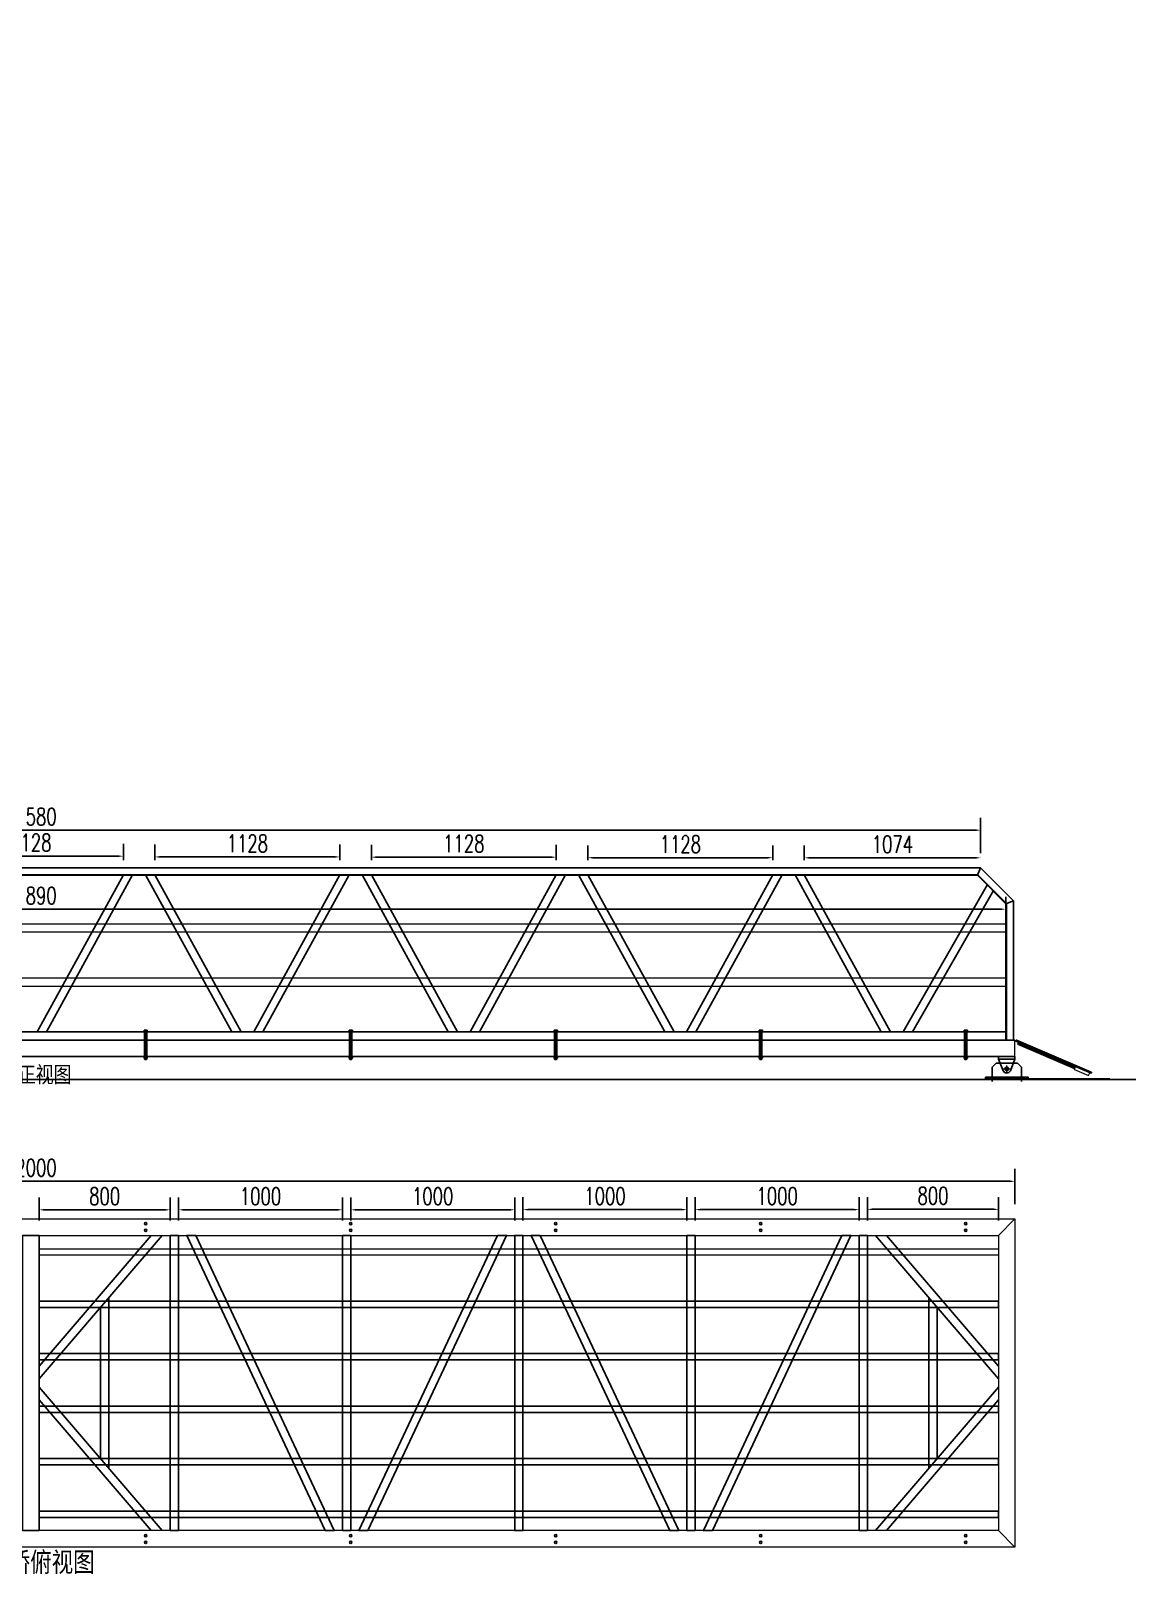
# Model space of a CAD drawing. Header units: millimetres. Extents: x -1612139 to -1300424, y 1145038 to 1536160.
# Drawn here: x -1471403 to -1464720, y 1145038 to 1154446 of the extents above; entities that cross this region are included whole.
import ezdxf

# ---------------------------------------------------------------- set-up
doc = ezdxf.new("R2010")
doc.units = ezdxf.units.MM
doc.header["$LTSCALE"] = 1000
doc.linetypes.add('CENTER2', pattern=[28.575, 19.05, -3.175, 3.175, -3.175])
doc.linetypes.add('DASHED2', pattern=[9.525, 6.35, -3.175])
doc.layers.get('0').update_dxf_attribs({"linetype": 'CONTINUOUS'})
doc.layers.get('DEFPOINTS').update_dxf_attribs({"linetype": 'CONTINUOUS'})
doc.layers.add('0 [HR] Dim', color=6, linetype='CONTINUOUS', lineweight=13)
doc.layers.add('W-_BOLLARD系船栓', color=4, linetype='CONTINUOUS')
doc.layers.add('W-STEEL_FRAME钢架', color=3, linetype='CONTINUOUS')
doc.styles.add('-宋体', font='', dxfattribs={"width": 0.8})
doc.styles.add('STANDARD_T3', font='simplex.shx', dxfattribs={"width": 0.7, "bigfont": 'gbcbig.shx'})
doc.styles.get('-宋体').set_extended_font_data('SimSun')
doc.dimstyles.new('W&&30', dxfattribs={"dimtxt": 105, "dimasz": 30, "dimexe": 75, "dimexo": 90, "dimgap": 30, "dimtad": 1, "dimdec": 0, "dimzin": 0, "dimdsep": 46, "dimtxsty": 'STANDARD_T3', "dimcen": 0.09, "dimclrd": 1, "dimclre": 1, "dimclrt": 7, "dimazin": 2, "dimtfac": 1, "dimtdec": 0, "dimtix": 1, "dimtmove": 2, "dimatfit": 3, "dimfxl": 100, "dimtolj": 1, "dimtzin": 0, "dimarcsym": 0})

# ---------------------------------------------------------------- blocks, each defined once
blk = doc.blocks.new('滚轮支架 -left')
for p, q in [((-50, 10), (-22.4, 81)), ((50, 10), (22.4, 81))]:
    blk.add_line(p, q)
at = {"color": 3, "linetype": 'CENTER2'}
for p, q in [((-15, 70), (15, 70)), ((0, 85), (0, 55))]:
    blk.add_line(p, q, dxfattribs=at)
blk.add_lwpolyline([(-50, 10), (50, 10), (50, -5), (-50, -5)], close=True)
blk.add_circle((0, 70), 11)
blk.add_arc((0, 70), 25, 26.19556, 153.80444)
blk = doc.blocks.new('Hole -side1')
at = {"color": 3, "linetype": 'CENTER2'}
blk.add_line((-12.9, 0), (26.4, 0), dxfattribs=at)
at = {"linetype": 'DASHED2'}
blk.add_lwpolyline([(0, -11), (10, -11), (10, 11), (0, 11)], close=True, dxfattribs=at)
blk = doc.blocks.new('*D139')
at = {"layer": 'DEFPOINTS', "color": 0, "transparency": 16777216}
for p in [(-1477403.2, 1147433.2), (-1477403.2, 1147203.2), (-1465403.2, 1147203.2)]:
    blk.add_point(p, dxfattribs=at)
at = {"layer": 'W-STEEL_FRAME钢架', "color": 1, "lineweight": -2, "transparency": 16777216}
for p, q in [((-1477403.2, 1147293.2), (-1477403.2, 1147508.2)), ((-1465403.2, 1147293.2), (-1465403.2, 1147508.2)), ((-1465433.2, 1147433.2), (-1477373.2, 1147433.2))]:
    blk.add_line(p, q, dxfattribs=at)
at = {"layer": 'W-STEEL_FRAME钢架', "color": 1, "transparency": 16777216}
for points in [[(-1477373.2, 1147438.2), (-1477373.2, 1147428.2), (-1477403.2, 1147433.2)], [(-1465433.2, 1147438.2), (-1465433.2, 1147428.2), (-1465403.2, 1147433.2)]]:
    blk.add_solid(points, dxfattribs=at)
at = {"layer": 'W-STEEL_FRAME钢架', "color": 7, "transparency": 16777216, "insert": (-1471403.2, 1147515.7), "char_height": 105, "attachment_point": 5, "style": 'STANDARD_T3'}
blk.add_mtext('\\A1;12000', dxfattribs=at)
blk = doc.blocks.new('*D144')
at = {"layer": 'DEFPOINTS', "color": 0, "transparency": 16777216}
for p in [(-1470839.4, 1149415.1), (-1471967, 1149301.3), (-1470839.4, 1149301.3)]:
    blk.add_point(p, dxfattribs=at)
at = {"layer": 'W-STEEL_FRAME钢架', "color": 1, "lineweight": -2, "transparency": 16777216}
for p, q in [((-1471967, 1149391.3), (-1471967, 1149490.1)), ((-1470839.4, 1149391.3), (-1470839.4, 1149490.1)), ((-1471937, 1149415.1), (-1470869.4, 1149415.1))]:
    blk.add_line(p, q, dxfattribs=at)
at = {"layer": 'W-STEEL_FRAME钢架', "color": 1, "transparency": 16777216}
for points in [[(-1471937, 1149420.1), (-1471937, 1149410.1), (-1471967, 1149415.1)], [(-1470869.4, 1149420.1), (-1470869.4, 1149410.1), (-1470839.4, 1149415.1)]]:
    blk.add_solid(points, dxfattribs=at)
at = {"layer": 'W-STEEL_FRAME钢架', "color": 7, "transparency": 16777216, "insert": (-1471403.2, 1149497.6), "char_height": 105, "attachment_point": 5, "style": 'STANDARD_T3'}
blk.add_mtext('\\A1;1128', dxfattribs=at)
blk = doc.blocks.new('*D145')
at = {"layer": 'DEFPOINTS', "color": 0, "transparency": 16777216}
for p in [(-1469519.5, 1149410.3), (-1470647.2, 1149301.3), (-1469519.5, 1149301.3)]:
    blk.add_point(p, dxfattribs=at)
at = {"layer": 'W-STEEL_FRAME钢架', "color": 1, "lineweight": -2, "transparency": 16777216}
for p, q in [((-1470647.2, 1149391.3), (-1470647.2, 1149485.3)), ((-1469519.5, 1149391.3), (-1469519.5, 1149485.3)), ((-1470617.2, 1149410.3), (-1469549.5, 1149410.3))]:
    blk.add_line(p, q, dxfattribs=at)
at = {"layer": 'W-STEEL_FRAME钢架', "color": 1, "transparency": 16777216}
for points in [[(-1470617.2, 1149415.3), (-1470617.2, 1149405.3), (-1470647.2, 1149410.3)], [(-1469549.5, 1149415.3), (-1469549.5, 1149405.3), (-1469519.5, 1149410.3)]]:
    blk.add_solid(points, dxfattribs=at)
at = {"layer": 'W-STEEL_FRAME钢架', "color": 7, "transparency": 16777216, "insert": (-1470083.3, 1149492.8), "char_height": 105, "attachment_point": 5, "style": 'STANDARD_T3'}
blk.add_mtext('\\A1;1128', dxfattribs=at)
blk = doc.blocks.new('*D146')
at = {"layer": 'DEFPOINTS', "color": 0, "transparency": 16777216}
for p in [(-1468199.6, 1149408.9), (-1469327.3, 1149301.3), (-1468199.6, 1149301.3)]:
    blk.add_point(p, dxfattribs=at)
at = {"layer": 'W-STEEL_FRAME钢架', "color": 1, "lineweight": -2, "transparency": 16777216}
for p, q in [((-1469327.3, 1149391.3), (-1469327.3, 1149483.9)), ((-1468199.6, 1149391.3), (-1468199.6, 1149483.9)), ((-1469297.3, 1149408.9), (-1468229.6, 1149408.9))]:
    blk.add_line(p, q, dxfattribs=at)
at = {"layer": 'W-STEEL_FRAME钢架', "color": 1, "transparency": 16777216}
for points in [[(-1469297.3, 1149413.9), (-1469297.3, 1149403.9), (-1469327.3, 1149408.9)], [(-1468229.6, 1149413.9), (-1468229.6, 1149403.9), (-1468199.6, 1149408.9)]]:
    blk.add_solid(points, dxfattribs=at)
at = {"layer": 'W-STEEL_FRAME钢架', "color": 7, "transparency": 16777216, "insert": (-1468763.5, 1149491.4), "char_height": 105, "attachment_point": 5, "style": 'STANDARD_T3'}
blk.add_mtext('\\A1;1128', dxfattribs=at)
blk = doc.blocks.new('*D147')
at = {"layer": 'DEFPOINTS', "color": 0, "transparency": 16777216}
for p in [(-1466879.8, 1149405.5), (-1468007.5, 1149301.3), (-1466879.8, 1149301.3)]:
    blk.add_point(p, dxfattribs=at)
at = {"layer": 'W-STEEL_FRAME钢架', "color": 1, "lineweight": -2, "transparency": 16777216}
for p, q in [((-1468007.5, 1149391.3), (-1468007.5, 1149480.5)), ((-1466879.8, 1149391.3), (-1466879.8, 1149480.5)), ((-1467977.5, 1149405.5), (-1466909.8, 1149405.5))]:
    blk.add_line(p, q, dxfattribs=at)
at = {"layer": 'W-STEEL_FRAME钢架', "color": 1, "transparency": 16777216}
for points in [[(-1467977.5, 1149410.5), (-1467977.5, 1149400.5), (-1468007.5, 1149405.5)], [(-1466909.8, 1149410.5), (-1466909.8, 1149400.5), (-1466879.8, 1149405.5)]]:
    blk.add_solid(points, dxfattribs=at)
at = {"layer": 'W-STEEL_FRAME钢架', "color": 7, "transparency": 16777216, "insert": (-1467443.6, 1149488), "char_height": 105, "attachment_point": 5, "style": 'STANDARD_T3'}
blk.add_mtext('\\A1;1128', dxfattribs=at)
blk = doc.blocks.new('*D148')
at = {"layer": 'DEFPOINTS', "color": 0, "transparency": 16777216}
for p in [(-1465613.2, 1149404.8), (-1466687.6, 1149301.3), (-1465613.2, 1149343.3)]:
    blk.add_point(p, dxfattribs=at)
at = {"layer": 'W-STEEL_FRAME钢架', "color": 1, "lineweight": -2, "transparency": 16777216}
for p, q in [((-1466687.6, 1149391.3), (-1466687.6, 1149479.8)), ((-1465613.2, 1149433.3), (-1465613.2, 1149479.8)), ((-1466657.6, 1149404.8), (-1465643.2, 1149404.8))]:
    blk.add_line(p, q, dxfattribs=at)
at = {"layer": 'W-STEEL_FRAME钢架', "color": 1, "transparency": 16777216}
for points in [[(-1466657.6, 1149409.8), (-1466657.6, 1149399.8), (-1466687.6, 1149404.8)], [(-1465643.2, 1149409.8), (-1465643.2, 1149399.8), (-1465613.2, 1149404.8)]]:
    blk.add_solid(points, dxfattribs=at)
at = {"layer": 'W-STEEL_FRAME钢架', "color": 7, "transparency": 16777216, "insert": (-1466150.4, 1149487.3), "char_height": 105, "attachment_point": 5, "style": 'STANDARD_T3'}
blk.add_mtext('\\A1;1074', dxfattribs=at)
blk = doc.blocks.new('*D149')
at = {"layer": 'DEFPOINTS', "color": 0, "transparency": 16777216}
for p in [(-1477193.2, 1149573.4), (-1477193.2, 1149343.3), (-1465613.2, 1149343.3)]:
    blk.add_point(p, dxfattribs=at)
at = {"layer": 'W-STEEL_FRAME钢架', "color": 1, "lineweight": -2, "transparency": 16777216}
for p, q in [((-1477193.2, 1149433.3), (-1477193.2, 1149648.4)), ((-1465613.2, 1149433.3), (-1465613.2, 1149648.4)), ((-1465643.2, 1149573.4), (-1477163.2, 1149573.4))]:
    blk.add_line(p, q, dxfattribs=at)
at = {"layer": 'W-STEEL_FRAME钢架', "color": 1, "transparency": 16777216}
for points in [[(-1477163.2, 1149578.4), (-1477163.2, 1149568.4), (-1477193.2, 1149573.4)], [(-1465643.2, 1149578.4), (-1465643.2, 1149568.4), (-1465613.2, 1149573.4)]]:
    blk.add_solid(points, dxfattribs=at)
at = {"layer": 'W-STEEL_FRAME钢架', "color": 7, "transparency": 16777216, "insert": (-1471403.2, 1149655.9), "char_height": 105, "attachment_point": 5, "style": 'STANDARD_T3'}
blk.add_mtext('\\A1;11580', dxfattribs=at)
blk = doc.blocks.new('*D159')
at = {"layer": 'DEFPOINTS', "color": 0, "transparency": 16777216}
for p in [(-1470553.2, 1147259.2), (-1471353.2, 1147103.2), (-1470553.2, 1147103.2)]:
    blk.add_point(p, dxfattribs=at)
at = {"layer": 'W-STEEL_FRAME钢架', "color": 1, "lineweight": -2, "transparency": 16777216}
for p, q in [((-1471353.2, 1147193.2), (-1471353.2, 1147334.2)), ((-1470553.2, 1147193.2), (-1470553.2, 1147334.2)), ((-1471323.2, 1147259.2), (-1470583.2, 1147259.2))]:
    blk.add_line(p, q, dxfattribs=at)
at = {"layer": 'W-STEEL_FRAME钢架', "color": 1, "transparency": 16777216}
for points in [[(-1471323.2, 1147264.2), (-1471323.2, 1147254.2), (-1471353.2, 1147259.2)], [(-1470583.2, 1147264.2), (-1470583.2, 1147254.2), (-1470553.2, 1147259.2)]]:
    blk.add_solid(points, dxfattribs=at)
at = {"layer": 'W-STEEL_FRAME钢架', "color": 7, "transparency": 16777216, "insert": (-1470953.2, 1147341.7), "char_height": 105, "attachment_point": 5, "style": 'STANDARD_T3'}
blk.add_mtext('\\A1;800', dxfattribs=at)
blk = doc.blocks.new('*D160')
at = {"layer": 'DEFPOINTS', "color": 0, "transparency": 16777216}
for p in [(-1469503.2, 1147259.2), (-1470503.2, 1147103.2), (-1469503.2, 1147103.2)]:
    blk.add_point(p, dxfattribs=at)
at = {"layer": 'W-STEEL_FRAME钢架', "color": 1, "lineweight": -2, "transparency": 16777216}
for p, q in [((-1470503.2, 1147193.2), (-1470503.2, 1147334.2)), ((-1469503.2, 1147193.2), (-1469503.2, 1147334.2)), ((-1470473.2, 1147259.2), (-1469533.2, 1147259.2))]:
    blk.add_line(p, q, dxfattribs=at)
at = {"layer": 'W-STEEL_FRAME钢架', "color": 1, "transparency": 16777216}
for points in [[(-1470473.2, 1147264.2), (-1470473.2, 1147254.2), (-1470503.2, 1147259.2)], [(-1469533.2, 1147264.2), (-1469533.2, 1147254.2), (-1469503.2, 1147259.2)]]:
    blk.add_solid(points, dxfattribs=at)
at = {"layer": 'W-STEEL_FRAME钢架', "color": 7, "transparency": 16777216, "insert": (-1470003.2, 1147341.7), "char_height": 105, "attachment_point": 5, "style": 'STANDARD_T3'}
blk.add_mtext('\\A1;1000', dxfattribs=at)
blk = doc.blocks.new('*D161')
at = {"layer": 'DEFPOINTS', "color": 0, "transparency": 16777216}
for p in [(-1468453.2, 1147259.2), (-1469453.2, 1147103.2), (-1468453.2, 1147103.2)]:
    blk.add_point(p, dxfattribs=at)
at = {"layer": 'W-STEEL_FRAME钢架', "color": 1, "lineweight": -2, "transparency": 16777216}
for p, q in [((-1469453.2, 1147193.2), (-1469453.2, 1147334.2)), ((-1468453.2, 1147193.2), (-1468453.2, 1147334.2)), ((-1469423.2, 1147259.2), (-1468483.2, 1147259.2))]:
    blk.add_line(p, q, dxfattribs=at)
at = {"layer": 'W-STEEL_FRAME钢架', "color": 1, "transparency": 16777216}
for points in [[(-1469423.2, 1147264.2), (-1469423.2, 1147254.2), (-1469453.2, 1147259.2)], [(-1468483.2, 1147264.2), (-1468483.2, 1147254.2), (-1468453.2, 1147259.2)]]:
    blk.add_solid(points, dxfattribs=at)
at = {"layer": 'W-STEEL_FRAME钢架', "color": 7, "transparency": 16777216, "insert": (-1468953.2, 1147341.7), "char_height": 105, "attachment_point": 5, "style": 'STANDARD_T3'}
blk.add_mtext('\\A1;1000', dxfattribs=at)
blk = doc.blocks.new('*D162')
at = {"layer": 'DEFPOINTS', "color": 0, "transparency": 16777216}
for p in [(-1467403.2, 1147260.4), (-1468403.2, 1147103.2), (-1467403.2, 1147103.2)]:
    blk.add_point(p, dxfattribs=at)
at = {"layer": 'W-STEEL_FRAME钢架', "color": 1, "lineweight": -2, "transparency": 16777216}
for p, q in [((-1468403.2, 1147193.2), (-1468403.2, 1147335.4)), ((-1467403.2, 1147193.2), (-1467403.2, 1147335.4)), ((-1468373.2, 1147260.4), (-1467433.2, 1147260.4))]:
    blk.add_line(p, q, dxfattribs=at)
at = {"layer": 'W-STEEL_FRAME钢架', "color": 1, "transparency": 16777216}
for points in [[(-1468373.2, 1147265.4), (-1468373.2, 1147255.4), (-1468403.2, 1147260.4)], [(-1467433.2, 1147265.4), (-1467433.2, 1147255.4), (-1467403.2, 1147260.4)]]:
    blk.add_solid(points, dxfattribs=at)
at = {"layer": 'W-STEEL_FRAME钢架', "color": 7, "transparency": 16777216, "insert": (-1467903.2, 1147342.9), "char_height": 105, "attachment_point": 5, "style": 'STANDARD_T3'}
blk.add_mtext('\\A1;1000', dxfattribs=at)
blk = doc.blocks.new('*D163')
at = {"layer": 'DEFPOINTS', "color": 0, "transparency": 16777216}
for p in [(-1466353.2, 1147260.3), (-1467353.2, 1147103.2), (-1466353.2, 1147103.2)]:
    blk.add_point(p, dxfattribs=at)
at = {"layer": 'W-STEEL_FRAME钢架', "color": 1, "lineweight": -2, "transparency": 16777216}
for p, q in [((-1467353.2, 1147193.2), (-1467353.2, 1147335.3)), ((-1466353.2, 1147193.2), (-1466353.2, 1147335.3)), ((-1467323.2, 1147260.3), (-1466383.2, 1147260.3))]:
    blk.add_line(p, q, dxfattribs=at)
at = {"layer": 'W-STEEL_FRAME钢架', "color": 1, "transparency": 16777216}
for points in [[(-1467323.2, 1147265.3), (-1467323.2, 1147255.3), (-1467353.2, 1147260.3)], [(-1466383.2, 1147265.3), (-1466383.2, 1147255.3), (-1466353.2, 1147260.3)]]:
    blk.add_solid(points, dxfattribs=at)
at = {"layer": 'W-STEEL_FRAME钢架', "color": 7, "transparency": 16777216, "insert": (-1466853.2, 1147342.8), "char_height": 105, "attachment_point": 5, "style": 'STANDARD_T3'}
blk.add_mtext('\\A1;1000', dxfattribs=at)
blk = doc.blocks.new('*D164')
at = {"layer": 'DEFPOINTS', "color": 0, "transparency": 16777216}
for p in [(-1465503.2, 1147262.1), (-1466303.2, 1147103.2), (-1465503.2, 1147103.2)]:
    blk.add_point(p, dxfattribs=at)
at = {"layer": 'W-STEEL_FRAME钢架', "color": 1, "lineweight": -2, "transparency": 16777216}
for p, q in [((-1466303.2, 1147193.2), (-1466303.2, 1147337.1)), ((-1465503.2, 1147193.2), (-1465503.2, 1147337.1)), ((-1466273.2, 1147262.1), (-1465533.2, 1147262.1))]:
    blk.add_line(p, q, dxfattribs=at)
at = {"layer": 'W-STEEL_FRAME钢架', "color": 1, "transparency": 16777216}
for points in [[(-1466273.2, 1147267.1), (-1466273.2, 1147257.1), (-1466303.2, 1147262.1)], [(-1465533.2, 1147267.1), (-1465533.2, 1147257.1), (-1465503.2, 1147262.1)]]:
    blk.add_solid(points, dxfattribs=at)
at = {"layer": 'W-STEEL_FRAME钢架', "color": 7, "transparency": 16777216, "insert": (-1465903.2, 1147344.6), "char_height": 105, "attachment_point": 5, "style": 'STANDARD_T3'}
blk.add_mtext('\\A1;800', dxfattribs=at)
blk = doc.blocks.new('*D167')
at = {"layer": 'DEFPOINTS', "color": 0, "transparency": 16777216}
for p in [(-1465458.2, 1149091.7), (-1477348.2, 1149003.3), (-1465458.2, 1149003.3)]:
    blk.add_point(p, dxfattribs=at)
at = {"layer": 'W-STEEL_FRAME钢架', "color": 1, "lineweight": -2, "transparency": 16777216}
for p, q in [((-1477348.2, 1149093.3), (-1477348.2, 1149166.7)), ((-1465458.2, 1149093.3), (-1465458.2, 1149166.7)), ((-1477318.2, 1149091.7), (-1465488.2, 1149091.7))]:
    blk.add_line(p, q, dxfattribs=at)
at = {"layer": 'W-STEEL_FRAME钢架', "color": 1, "transparency": 16777216}
for points in [[(-1477318.2, 1149096.7), (-1477318.2, 1149086.7), (-1477348.2, 1149091.7)], [(-1465488.2, 1149096.7), (-1465488.2, 1149086.7), (-1465458.2, 1149091.7)]]:
    blk.add_solid(points, dxfattribs=at)
at = {"layer": 'W-STEEL_FRAME钢架', "color": 7, "transparency": 16777216, "insert": (-1471403.2, 1149174.2), "char_height": 105, "attachment_point": 5, "style": 'STANDARD_T3'}
blk.add_mtext('\\A1;11890', dxfattribs=at)

msp = doc.modelspace()

# ---------------------------------------------------------------- linework, layer by layer
at = {"color": 4}
for p, q in [((-1477193.2, 1149343.3), (-1465613.2, 1149343.3)), ((-1477174.6, 1149298.3), (-1465631.8, 1149298.3)), ((-1465631.8, 1149298.3), (-1465613.2, 1149343.3)), ((-1465458.2, 1149124.7), (-1465631.8, 1149298.3)), ((-1465413.2, 1149143.3), (-1465613.2, 1149343.3)), ((-1465458.2, 1148293.3), (-1465458.2, 1149124.7)), ((-1465413.2, 1148293.3), (-1465413.2, 1149143.3))]:
    msp.add_line(p, q, dxfattribs=at)
at = {"color": 251}
for p, q in [((-1477175.8, 1149301.3), (-1465630.6, 1149301.3)), ((-1465455.2, 1149125.9), (-1465630.6, 1149301.3)), ((-1465455.2, 1148293.3), (-1465455.2, 1149125.9))]:
    msp.add_line(p, q, dxfattribs=at)
at = {"color": 2}
for p, q in [((-1466085.2, 1148343.3), (-1465570.7, 1149241.4)), ((-1465533.9, 1149204.7), (-1466028.7, 1148343.3)), ((-1466028.7, 1148343.3), (-1466085.2, 1148343.3)), ((-1466028.7, 1148343.3), (-1466085.2, 1148343.3))]:
    msp.add_line(p, q, dxfattribs=at)
at = {"color": 0}
msp.add_line((-1465458.2, 1149124.7), (-1465413.2, 1149143.3), dxfattribs=at)
at = {"color": 0, "lineweight": 5}
for p, q in [((-1477348.2, 1149003.3), (-1465458.2, 1149003.3)), ((-1477348.2, 1148953.3), (-1465458.2, 1148953.3)), ((-1477348.2, 1148673.3), (-1465458.2, 1148673.3)), ((-1477348.2, 1148623.3), (-1465458.2, 1148623.3))]:
    msp.add_line(p, q, dxfattribs=at)
at = {"lineweight": -3}
for p, q in [((-1470715.2, 1148345.3), (-1470712.2, 1148345.3)), ((-1470691.2, 1148343.3), (-1470715.2, 1148343.3)), ((-1470713.2, 1148348.3), (-1470713.2, 1148353.3)), ((-1470693.2, 1148353.3), (-1470713.2, 1148353.3)), ((-1470712.2, 1148348.3), (-1470713.2, 1148348.3)), ((-1470697.9, 1148354.3), (-1470710.9, 1148354.3)), ((-1470710.9, 1148354.3), (-1470708.5, 1148354.3)), ((-1470710.2, 1148343.3), (-1470710.2, 1148177.9)), ((-1470708.5, 1148353.3), (-1470708.5, 1148348.3)), ((-1470691.2, 1148343.3), (-1470698.2, 1148343.3)), ((-1470695.5, 1148354.3), (-1470697.9, 1148354.3)), ((-1470697.9, 1148353.3), (-1470697.9, 1148348.3)), ((-1470696.2, 1148343.3), (-1470696.2, 1148177.9)), ((-1470694.2, 1148348.3), (-1470693.2, 1148348.3)), ((-1470691.2, 1148345.3), (-1470694.2, 1148345.3)), ((-1470693.2, 1148348.3), (-1470693.2, 1148353.3)), ((-1469465.2, 1148345.3), (-1469462.2, 1148345.3)), ((-1469441.2, 1148343.3), (-1469465.2, 1148343.3)), ((-1469463.2, 1148348.3), (-1469463.2, 1148353.3)), ((-1469443.2, 1148353.3), (-1469463.2, 1148353.3)), ((-1469462.2, 1148348.3), (-1469463.2, 1148348.3)), ((-1469447.9, 1148354.3), (-1469460.9, 1148354.3)), ((-1469460.9, 1148354.3), (-1469458.5, 1148354.3)), ((-1469460.2, 1148343.3), (-1469460.2, 1148177.9)), ((-1469458.5, 1148353.3), (-1469458.5, 1148348.3)), ((-1469441.2, 1148343.3), (-1469448.2, 1148343.3)), ((-1469445.5, 1148354.3), (-1469447.9, 1148354.3)), ((-1469447.9, 1148353.3), (-1469447.9, 1148348.3)), ((-1469446.2, 1148343.3), (-1469446.2, 1148177.9)), ((-1469444.2, 1148348.3), (-1469443.2, 1148348.3)), ((-1469441.2, 1148345.3), (-1469444.2, 1148345.3)), ((-1469443.2, 1148348.3), (-1469443.2, 1148353.3)), ((-1468215.2, 1148345.3), (-1468212.2, 1148345.3)), ((-1468191.2, 1148343.3), (-1468215.2, 1148343.3)), ((-1468213.2, 1148348.3), (-1468213.2, 1148353.3)), ((-1468193.2, 1148353.3), (-1468213.2, 1148353.3)), ((-1468212.2, 1148348.3), (-1468213.2, 1148348.3)), ((-1468197.9, 1148354.3), (-1468210.9, 1148354.3)), ((-1468210.9, 1148354.3), (-1468208.5, 1148354.3)), ((-1468210.2, 1148343.3), (-1468210.2, 1148177.9)), ((-1468208.5, 1148353.3), (-1468208.5, 1148348.3)), ((-1468191.2, 1148343.3), (-1468198.2, 1148343.3)), ((-1468195.5, 1148354.3), (-1468197.9, 1148354.3)), ((-1468197.9, 1148353.3), (-1468197.9, 1148348.3)), ((-1468196.2, 1148343.3), (-1468196.2, 1148177.9)), ((-1468194.2, 1148348.3), (-1468193.2, 1148348.3)), ((-1468191.2, 1148345.3), (-1468194.2, 1148345.3)), ((-1468193.2, 1148348.3), (-1468193.2, 1148353.3)), ((-1466965.2, 1148345.3), (-1466962.2, 1148345.3)), ((-1466941.2, 1148343.3), (-1466965.2, 1148343.3)), ((-1466963.2, 1148348.3), (-1466963.2, 1148353.3)), ((-1466943.2, 1148353.3), (-1466963.2, 1148353.3)), ((-1466962.2, 1148348.3), (-1466963.2, 1148348.3)), ((-1466947.9, 1148354.3), (-1466960.9, 1148354.3)), ((-1466960.9, 1148354.3), (-1466958.5, 1148354.3)), ((-1466960.2, 1148343.3), (-1466960.2, 1148177.9)), ((-1466958.5, 1148353.3), (-1466958.5, 1148348.3)), ((-1466941.2, 1148343.3), (-1466948.2, 1148343.3)), ((-1466945.5, 1148354.3), (-1466947.9, 1148354.3)), ((-1466947.9, 1148353.3), (-1466947.9, 1148348.3)), ((-1466946.2, 1148343.3), (-1466946.2, 1148177.9)), ((-1466944.2, 1148348.3), (-1466943.2, 1148348.3)), ((-1466941.2, 1148345.3), (-1466944.2, 1148345.3)), ((-1466943.2, 1148348.3), (-1466943.2, 1148353.3)), ((-1465715.2, 1148345.3), (-1465712.2, 1148345.3)), ((-1465691.2, 1148343.3), (-1465715.2, 1148343.3)), ((-1465713.2, 1148348.3), (-1465713.2, 1148353.3)), ((-1465693.2, 1148353.3), (-1465713.2, 1148353.3)), ((-1465712.2, 1148348.3), (-1465713.2, 1148348.3)), ((-1465697.9, 1148354.3), (-1465710.9, 1148354.3)), ((-1465710.9, 1148354.3), (-1465708.5, 1148354.3)), ((-1465710.2, 1148343.3), (-1465710.2, 1148177.9)), ((-1465708.5, 1148353.3), (-1465708.5, 1148348.3)), ((-1465691.2, 1148343.3), (-1465698.2, 1148343.3)), ((-1465695.5, 1148354.3), (-1465697.9, 1148354.3)), ((-1465697.9, 1148353.3), (-1465697.9, 1148348.3)), ((-1465696.2, 1148343.3), (-1465696.2, 1148177.9)), ((-1465694.2, 1148348.3), (-1465693.2, 1148348.3)), ((-1465691.2, 1148345.3), (-1465694.2, 1148345.3)), ((-1465693.2, 1148348.3), (-1465693.2, 1148353.3)), ((-1470691.2, 1148193.3), (-1470715.2, 1148193.3)), ((-1470715.2, 1148191.3), (-1470712.2, 1148191.3)), ((-1470712.2, 1148188.3), (-1470713.2, 1148188.3)), ((-1470713.2, 1148188.3), (-1470713.2, 1148183.3)), ((-1470693.2, 1148183.3), (-1470713.2, 1148183.3)), ((-1470697.9, 1148182.3), (-1470710.9, 1148182.3)), ((-1470710.9, 1148182.3), (-1470708.5, 1148182.3)), ((-1470710.2, 1148177.9), (-1470696.2, 1148177.9)), ((-1470710.2, 1148177.9), (-1470708.2, 1148174.9)), ((-1470708.5, 1148183.3), (-1470708.5, 1148188.3)), ((-1470708.2, 1148174.9), (-1470698.2, 1148174.9)), ((-1470691.2, 1148193.3), (-1470698.2, 1148193.3)), ((-1470696.2, 1148177.9), (-1470698.2, 1148174.9)), ((-1470697.9, 1148183.3), (-1470697.9, 1148188.3)), ((-1470695.5, 1148182.3), (-1470697.9, 1148182.3)), ((-1470691.2, 1148191.3), (-1470694.2, 1148191.3)), ((-1470694.2, 1148188.3), (-1470693.2, 1148188.3)), ((-1470693.2, 1148188.3), (-1470693.2, 1148183.3)), ((-1469441.2, 1148193.3), (-1469465.2, 1148193.3)), ((-1469465.2, 1148191.3), (-1469462.2, 1148191.3)), ((-1469462.2, 1148188.3), (-1469463.2, 1148188.3)), ((-1469463.2, 1148188.3), (-1469463.2, 1148183.3)), ((-1469443.2, 1148183.3), (-1469463.2, 1148183.3)), ((-1469447.9, 1148182.3), (-1469460.9, 1148182.3)), ((-1469460.9, 1148182.3), (-1469458.5, 1148182.3)), ((-1469460.2, 1148177.9), (-1469446.2, 1148177.9)), ((-1469460.2, 1148177.9), (-1469458.2, 1148174.9)), ((-1469458.5, 1148183.3), (-1469458.5, 1148188.3)), ((-1469458.2, 1148174.9), (-1469448.2, 1148174.9)), ((-1469441.2, 1148193.3), (-1469448.2, 1148193.3)), ((-1469446.2, 1148177.9), (-1469448.2, 1148174.9)), ((-1469447.9, 1148183.3), (-1469447.9, 1148188.3)), ((-1469445.5, 1148182.3), (-1469447.9, 1148182.3)), ((-1469441.2, 1148191.3), (-1469444.2, 1148191.3)), ((-1469444.2, 1148188.3), (-1469443.2, 1148188.3)), ((-1469443.2, 1148188.3), (-1469443.2, 1148183.3)), ((-1468191.2, 1148193.3), (-1468215.2, 1148193.3)), ((-1468215.2, 1148191.3), (-1468212.2, 1148191.3)), ((-1468212.2, 1148188.3), (-1468213.2, 1148188.3)), ((-1468213.2, 1148188.3), (-1468213.2, 1148183.3)), ((-1468193.2, 1148183.3), (-1468213.2, 1148183.3)), ((-1468197.9, 1148182.3), (-1468210.9, 1148182.3)), ((-1468210.9, 1148182.3), (-1468208.5, 1148182.3)), ((-1468210.2, 1148177.9), (-1468196.2, 1148177.9)), ((-1468210.2, 1148177.9), (-1468208.2, 1148174.9)), ((-1468208.5, 1148183.3), (-1468208.5, 1148188.3)), ((-1468208.2, 1148174.9), (-1468198.2, 1148174.9)), ((-1468191.2, 1148193.3), (-1468198.2, 1148193.3)), ((-1468196.2, 1148177.9), (-1468198.2, 1148174.9)), ((-1468197.9, 1148183.3), (-1468197.9, 1148188.3)), ((-1468195.5, 1148182.3), (-1468197.9, 1148182.3)), ((-1468191.2, 1148191.3), (-1468194.2, 1148191.3)), ((-1468194.2, 1148188.3), (-1468193.2, 1148188.3)), ((-1468193.2, 1148188.3), (-1468193.2, 1148183.3)), ((-1466941.2, 1148193.3), (-1466965.2, 1148193.3)), ((-1466965.2, 1148191.3), (-1466962.2, 1148191.3)), ((-1466962.2, 1148188.3), (-1466963.2, 1148188.3)), ((-1466963.2, 1148188.3), (-1466963.2, 1148183.3)), ((-1466943.2, 1148183.3), (-1466963.2, 1148183.3)), ((-1466947.9, 1148182.3), (-1466960.9, 1148182.3)), ((-1466960.9, 1148182.3), (-1466958.5, 1148182.3)), ((-1466960.2, 1148177.9), (-1466946.2, 1148177.9)), ((-1466960.2, 1148177.9), (-1466958.2, 1148174.9)), ((-1466958.5, 1148183.3), (-1466958.5, 1148188.3)), ((-1466958.2, 1148174.9), (-1466948.2, 1148174.9)), ((-1466941.2, 1148193.3), (-1466948.2, 1148193.3)), ((-1466946.2, 1148177.9), (-1466948.2, 1148174.9)), ((-1466947.9, 1148183.3), (-1466947.9, 1148188.3)), ((-1466945.5, 1148182.3), (-1466947.9, 1148182.3)), ((-1466941.2, 1148191.3), (-1466944.2, 1148191.3)), ((-1466944.2, 1148188.3), (-1466943.2, 1148188.3)), ((-1466943.2, 1148188.3), (-1466943.2, 1148183.3)), ((-1465691.2, 1148193.3), (-1465715.2, 1148193.3)), ((-1465715.2, 1148191.3), (-1465712.2, 1148191.3)), ((-1465712.2, 1148188.3), (-1465713.2, 1148188.3)), ((-1465713.2, 1148188.3), (-1465713.2, 1148183.3)), ((-1465693.2, 1148183.3), (-1465713.2, 1148183.3)), ((-1465697.9, 1148182.3), (-1465710.9, 1148182.3)), ((-1465710.9, 1148182.3), (-1465708.5, 1148182.3)), ((-1465710.2, 1148177.9), (-1465696.2, 1148177.9)), ((-1465710.2, 1148177.9), (-1465708.2, 1148174.9)), ((-1465708.5, 1148183.3), (-1465708.5, 1148188.3)), ((-1465708.2, 1148174.9), (-1465698.2, 1148174.9)), ((-1465691.2, 1148193.3), (-1465698.2, 1148193.3)), ((-1465696.2, 1148177.9), (-1465698.2, 1148174.9)), ((-1465697.9, 1148183.3), (-1465697.9, 1148188.3)), ((-1465695.5, 1148182.3), (-1465697.9, 1148182.3)), ((-1465691.2, 1148191.3), (-1465694.2, 1148191.3)), ((-1465694.2, 1148188.3), (-1465693.2, 1148188.3)), ((-1465693.2, 1148188.3), (-1465693.2, 1148183.3))]:
    msp.add_line(p, q, dxfattribs=at)
at = {"color": 6, "lineweight": -3}
for p, q in [((-1470708.2, 1148343.3), (-1470708.2, 1148174.9)), ((-1470698.2, 1148343.3), (-1470698.2, 1148174.9)), ((-1469458.2, 1148343.3), (-1469458.2, 1148174.9)), ((-1469448.2, 1148343.3), (-1469448.2, 1148174.9)), ((-1468208.2, 1148343.3), (-1468208.2, 1148174.9)), ((-1468198.2, 1148343.3), (-1468198.2, 1148174.9)), ((-1466958.2, 1148343.3), (-1466958.2, 1148174.9)), ((-1466948.2, 1148343.3), (-1466948.2, 1148174.9)), ((-1465708.2, 1148343.3), (-1465708.2, 1148174.9)), ((-1465698.2, 1148343.3), (-1465698.2, 1148174.9))]:
    msp.add_line(p, q, dxfattribs=at)
at = {"color": 3}
for p, q in [((-1477403.2, 1148293.3), (-1465403.2, 1148293.3)), ((-1477403.2, 1148293.3), (-1465403.2, 1148293.3)), ((-1477403.2, 1148193.3), (-1467403.2, 1148193.3)), ((-1465403.2, 1148193.3), (-1477403.2, 1148193.3))]:
    msp.add_line(p, q, dxfattribs=at)
at = {"color": 3, "lineweight": 5}
for p, q in [((-1465403.2, 1148193.3), (-1465403.2, 1148293.3)), ((-1477403.2, 1147203.2), (-1465403.2, 1147203.2)), ((-1465503.2, 1147103.2), (-1465403.2, 1147203.2)), ((-1465403.2, 1147203.2), (-1465403.2, 1145203.2)), ((-1477303.2, 1147103.2), (-1465503.2, 1147103.2)), ((-1465503.2, 1147103.2), (-1465503.2, 1145303.2)), ((-1465503.2, 1145303.2), (-1477303.2, 1145303.2)), ((-1465503.2, 1145303.2), (-1465403.2, 1145203.2)), ((-1465403.2, 1145203.2), (-1477403.2, 1145203.2))]:
    msp.add_line(p, q, dxfattribs=at)
at = {"color": 1}
for p, q in [((-1470710.9, 1148182.3), (-1470713.2, 1148183.3)), ((-1470693.2, 1148183.3), (-1470695.5, 1148182.3)), ((-1469460.9, 1148182.3), (-1469463.2, 1148183.3)), ((-1469443.2, 1148183.3), (-1469445.5, 1148182.3)), ((-1468210.9, 1148182.3), (-1468213.2, 1148183.3)), ((-1468193.2, 1148183.3), (-1468195.5, 1148182.3)), ((-1466960.9, 1148182.3), (-1466963.2, 1148183.3)), ((-1466943.2, 1148183.3), (-1466945.5, 1148182.3)), ((-1465710.9, 1148182.3), (-1465713.2, 1148183.3)), ((-1465693.2, 1148183.3), (-1465695.5, 1148182.3)), ((-1471353.2, 1146228.2), (-1470603.2, 1147103.2)), ((-1471353.2, 1146305), (-1470669, 1147103.2)), ((-1465503.2, 1146228.2), (-1466253.2, 1147103.2)), ((-1465503.2, 1146305), (-1466187.3, 1147103.2)), ((-1470928.2, 1146724), (-1470928.2, 1145682.4)), ((-1465928.2, 1146724), (-1465928.2, 1145682.4)), ((-1470978.2, 1146665.7), (-1470978.2, 1145740.7)), ((-1465878.2, 1146665.7), (-1465878.2, 1145740.7)), ((-1471353.2, 1146178.2), (-1470603.2, 1145303.2)), ((-1465503.2, 1146178.2), (-1466253.2, 1145303.2)), ((-1471353.2, 1146101.4), (-1470669, 1145303.2)), ((-1465503.2, 1146101.4), (-1466187.3, 1145303.2))]:
    msp.add_line(p, q, dxfattribs=at)
for p, q in [((-1465543.2, 1148128.3), (-1465543.2, 1148068.3)), ((-1465388.2, 1148153.3), (-1465518.2, 1148153.3)), ((-1465363.2, 1148068.3), (-1465363.2, 1148128.3)), ((-1465543.2, 1148068.3), (-1465363.2, 1148068.3))]:
    msp.add_line(p, q)
at = {"lineweight": 5}
for p, q in [((-1471353.2, 1147022.2), (-1465503.2, 1147022.2)), ((-1471353.2, 1146984.2), (-1465503.2, 1146984.2))]:
    msp.add_line(p, q, dxfattribs=at)
at = {"color": 2}
for points in [[(-1471364.7, 1148343.3), (-1470839.4, 1149301.3), (-1470782.8, 1149301.3), (-1471308.1, 1148343.3)], [(-1470121.8, 1148343.3), (-1470647.2, 1149301.3), (-1470703.8, 1149301.3), (-1470178.4, 1148343.3)], [(-1470044.8, 1148343.3), (-1469519.5, 1149301.3), (-1469462.9, 1149301.3), (-1469988.3, 1148343.3)], [(-1468802, 1148343.3), (-1469327.3, 1149301.3), (-1469383.9, 1149301.3), (-1468858.6, 1148343.3)], [(-1468725, 1148343.3), (-1468199.6, 1149301.3), (-1468143, 1149301.3), (-1468668.4, 1148343.3)], [(-1467482.1, 1148343.3), (-1468007.5, 1149301.3), (-1468064, 1149301.3), (-1467538.7, 1148343.3)], [(-1467405.1, 1148343.3), (-1466879.8, 1149301.3), (-1466823.2, 1149301.3), (-1467348.5, 1148343.3)], [(-1466162.2, 1148343.3), (-1466687.6, 1149301.3), (-1466744.2, 1149301.3), (-1466218.8, 1148343.3)]]:
    msp.add_lwpolyline(points, close=True, dxfattribs=at)
at = {"color": 1}
for points in [[(-1477348.2, 1148343.3), (-1465458.2, 1148343.3), (-1465458.2, 1148293.3), (-1477348.2, 1148293.3)], [(-1470503.2, 1147103.2), (-1470553.2, 1147103.2), (-1470553.2, 1145303.2), (-1470503.2, 1145303.2)], [(-1469453.2, 1147103.2), (-1469503.2, 1147103.2), (-1469503.2, 1145303.2), (-1469453.2, 1145303.2)], [(-1468403.2, 1147103.2), (-1468453.2, 1147103.2), (-1468453.2, 1145303.2), (-1468403.2, 1145303.2)], [(-1467353.2, 1147103.2), (-1467403.2, 1147103.2), (-1467403.2, 1145303.2), (-1467353.2, 1145303.2)], [(-1466303.2, 1147103.2), (-1466353.2, 1147103.2), (-1466353.2, 1145303.2), (-1466303.2, 1145303.2)]]:
    msp.add_lwpolyline(points, close=True, dxfattribs=at)
at = {"lineweight": -3}
for points in [[(-1470696.2, 1148343.3), (-1470691.2, 1148343.3), (-1470691.2, 1148345.3), (-1470715.2, 1148345.3), (-1470715.2, 1148343.3), (-1470710.2, 1148343.3)], [(-1470694.2, 1148345.3), (-1470694.2, 1148348.3), (-1470712.2, 1148348.3), (-1470712.2, 1148345.3)], [(-1469446.2, 1148343.3), (-1469441.2, 1148343.3), (-1469441.2, 1148345.3), (-1469465.2, 1148345.3), (-1469465.2, 1148343.3), (-1469460.2, 1148343.3)], [(-1469444.2, 1148345.3), (-1469444.2, 1148348.3), (-1469462.2, 1148348.3), (-1469462.2, 1148345.3)], [(-1468196.2, 1148343.3), (-1468191.2, 1148343.3), (-1468191.2, 1148345.3), (-1468215.2, 1148345.3), (-1468215.2, 1148343.3), (-1468210.2, 1148343.3)], [(-1468194.2, 1148345.3), (-1468194.2, 1148348.3), (-1468212.2, 1148348.3), (-1468212.2, 1148345.3)], [(-1466946.2, 1148343.3), (-1466941.2, 1148343.3), (-1466941.2, 1148345.3), (-1466965.2, 1148345.3), (-1466965.2, 1148343.3), (-1466960.2, 1148343.3)], [(-1466944.2, 1148345.3), (-1466944.2, 1148348.3), (-1466962.2, 1148348.3), (-1466962.2, 1148345.3)], [(-1465696.2, 1148343.3), (-1465691.2, 1148343.3), (-1465691.2, 1148345.3), (-1465715.2, 1148345.3), (-1465715.2, 1148343.3), (-1465710.2, 1148343.3)], [(-1465694.2, 1148345.3), (-1465694.2, 1148348.3), (-1465712.2, 1148348.3), (-1465712.2, 1148345.3)], [(-1470696.2, 1148193.3), (-1470691.2, 1148193.3), (-1470691.2, 1148191.3), (-1470715.2, 1148191.3), (-1470715.2, 1148193.3), (-1470710.2, 1148193.3)], [(-1470694.2, 1148191.3), (-1470694.2, 1148188.3), (-1470712.2, 1148188.3), (-1470712.2, 1148191.3)], [(-1469446.2, 1148193.3), (-1469441.2, 1148193.3), (-1469441.2, 1148191.3), (-1469465.2, 1148191.3), (-1469465.2, 1148193.3), (-1469460.2, 1148193.3)], [(-1469444.2, 1148191.3), (-1469444.2, 1148188.3), (-1469462.2, 1148188.3), (-1469462.2, 1148191.3)], [(-1468196.2, 1148193.3), (-1468191.2, 1148193.3), (-1468191.2, 1148191.3), (-1468215.2, 1148191.3), (-1468215.2, 1148193.3), (-1468210.2, 1148193.3)], [(-1468194.2, 1148191.3), (-1468194.2, 1148188.3), (-1468212.2, 1148188.3), (-1468212.2, 1148191.3)], [(-1466946.2, 1148193.3), (-1466941.2, 1148193.3), (-1466941.2, 1148191.3), (-1466965.2, 1148191.3), (-1466965.2, 1148193.3), (-1466960.2, 1148193.3)], [(-1466944.2, 1148191.3), (-1466944.2, 1148188.3), (-1466962.2, 1148188.3), (-1466962.2, 1148191.3)], [(-1465696.2, 1148193.3), (-1465691.2, 1148193.3), (-1465691.2, 1148191.3), (-1465715.2, 1148191.3), (-1465715.2, 1148193.3), (-1465710.2, 1148193.3)], [(-1465694.2, 1148191.3), (-1465694.2, 1148188.3), (-1465712.2, 1148188.3), (-1465712.2, 1148191.3)]]:
    msp.add_lwpolyline(points, dxfattribs=at)
msp.add_lwpolyline([(-1464937.2, 1148095.2), (-1464938.4, 1148092.5, -0.414214), (-1464939.7, 1148091.9), (-1465397.2, 1148287.8, -0.416514), (-1465397.7, 1148289.1), (-1465396.1, 1148292.7, -0.411917), (-1465394.8, 1148293.3), (-1464938.3, 1148097.9, -0.414214)], format="xyb", close=True)
for points in [[(-1465034.4, 1148132.5), (-1465380.1, 1148280.4), (-1465385.2, 1148268.5), (-1465039.5, 1148120.5)], [(-1465583.2, 1148068.3), (-1465323.2, 1148068.3), (-1465323.2, 1148058.3), (-1465583.2, 1148058.3)]]:
    msp.add_lwpolyline(points, close=True)
for points in [[(-1465036.4, 1148127.9), (-1465382, 1148275.8)], [(-1465518.2, 1148153.3), (-1465543.2, 1148128.3)], [(-1465388.2, 1148153.3), (-1465363.2, 1148128.3)], [(-1465459.8, 1148058.3), (-1464824.3, 1148058.3)]]:
    msp.add_lwpolyline(points)
at = {"lineweight": 5}
msp.add_lwpolyline([(-1465034.4, 1148132.5), (-1465041.5, 1148115.8, 0.414214), (-1465041, 1148114.5), (-1464955.5, 1148077.9, 0.414214), (-1464954.2, 1148078.4), (-1464947.1, 1148095.1)], format="xyb", dxfattribs=at)
at = {"color": 3}
msp.add_lwpolyline([(-1471453.2, 1147103.2), (-1471353.2, 1147103.2), (-1471353.2, 1145303.2), (-1471453.2, 1145303.2)], close=True, dxfattribs=at)
at = {"color": 1}
for points in [[(-1470398, 1147103.2), (-1469553.2, 1145303.2), (-1469608.4, 1145303.2), (-1470453.2, 1147103.2), (-1470398, 1147103.2)], [(-1468558.4, 1147103.2), (-1469403.2, 1145303.2), (-1469348, 1145303.2), (-1468503.2, 1147103.2), (-1468558.4, 1147103.2)], [(-1468298, 1147103.2), (-1467453.2, 1145303.2), (-1467508.4, 1145303.2), (-1468353.2, 1147103.2), (-1468298, 1147103.2)], [(-1466458.4, 1147103.2), (-1467303.2, 1145303.2), (-1467248, 1145303.2), (-1466403.2, 1147103.2), (-1466458.4, 1147103.2)]]:
    msp.add_lwpolyline(points, dxfattribs=at)
at = {"color": 0}
for points in [[(-1465503.2, 1146664.2), (-1471353.2, 1146664.2), (-1471353.2, 1146702.2), (-1465503.2, 1146702.2), (-1465503.2, 1146663.2)], [(-1465503.2, 1146344.2), (-1471353.2, 1146344.2), (-1471353.2, 1146382.2), (-1465503.2, 1146382.2), (-1465503.2, 1146343.2)], [(-1465503.2, 1146024.2), (-1471353.2, 1146024.2), (-1471353.2, 1146062.2), (-1465503.2, 1146062.2), (-1465503.2, 1146023.2)], [(-1465503.2, 1145704.2), (-1471353.2, 1145704.2), (-1471353.2, 1145742.2), (-1465503.2, 1145742.2), (-1465503.2, 1145703.2)], [(-1465503.2, 1145384.2), (-1471353.2, 1145384.2), (-1471353.2, 1145422.2), (-1465503.2, 1145422.2), (-1465503.2, 1145383.2)]]:
    msp.add_lwpolyline(points, close=True, dxfattribs=at)
for centre in [(-1470703.2, 1147175.2), (-1470703.2, 1147134.2), (-1469453.2, 1147175.2), (-1469453.2, 1147175.2), (-1469453.2, 1147134.2), (-1469453.2, 1147134.2), (-1468203.2, 1147175.2), (-1468203.2, 1147134.2), (-1466953.2, 1147175.2), (-1466953.2, 1147134.2), (-1465703.2, 1147175.2), (-1465703.2, 1147134.2), (-1470703.2, 1145272.2), (-1470703.2, 1145231.2), (-1469453.2, 1145272.2), (-1469453.2, 1145272.2), (-1469453.2, 1145231.2), (-1469453.2, 1145231.2), (-1468203.2, 1145272.2), (-1468203.2, 1145231.2), (-1466953.2, 1145272.2), (-1466953.2, 1145231.2), (-1465703.2, 1145272.2), (-1465703.2, 1145231.2)]:
    msp.add_circle(centre, 7, dxfattribs=at)
at = {"lineweight": -3}
for centre, radius, start, end in [((-1470710.9, 1148351.1), 3.22, 43.60282, 136.39718), ((-1470703.2, 1148339.6), 14.7, 68.76069, 111.23931), ((-1470695.5, 1148351.1), 3.22, 43.60282, 136.39718), ((-1469460.9, 1148351.1), 3.22, 43.60282, 136.39718), ((-1469453.2, 1148339.6), 14.7, 68.76069, 111.23931), ((-1469445.5, 1148351.1), 3.22, 43.60282, 136.39718), ((-1468210.9, 1148351.1), 3.22, 43.60282, 136.39718), ((-1468203.2, 1148339.6), 14.7, 68.76069, 111.23931), ((-1468195.5, 1148351.1), 3.22, 43.60282, 136.39718), ((-1466960.9, 1148351.1), 3.22, 43.60282, 136.39718), ((-1466953.2, 1148339.6), 14.7, 68.76069, 111.23931), ((-1466945.5, 1148351.1), 3.22, 43.60282, 136.39718), ((-1465710.9, 1148351.1), 3.22, 43.60282, 136.39718), ((-1465703.2, 1148339.6), 14.7, 68.76069, 111.23931), ((-1465695.5, 1148351.1), 3.22, 43.60282, 136.39718)]:
    msp.add_arc(centre, radius, start, end, dxfattribs=at)
at = {"layer": '0 [HR] Dim', "color": 3, "linetype": 'CENTER2'}
for p, q in [((-1465453.2, 1148098.3), (-1465453.2, 1148138.3)), ((-1465481.2, 1148118.3), (-1465425.2, 1148118.3))]:
    msp.add_line(p, q, dxfattribs=at)
at = {"layer": 'W-_BOLLARD系船栓'}
msp.add_lwpolyline([(-1535014.6, 1221496), (-1460921.8, 1221496), (-1460921.8, 1148053.8), (-1535014.6, 1148053.8)], close=True, dxfattribs=at)

# ---------------------------------------------------------------- block references
for name, p, rotation in [('滚轮支架 -left', (-1465453.2, 1148188.3), 180), ('Hole -side1', (-1465543.2, 1148068.3), 270), ('Hole -side1', (-1465363.2, 1148068.3), 270)]:
    msp.add_blockref(name, p, dxfattribs=dict(rotation=rotation))

# ---------------------------------------------------------------- texts
at = {"lineweight": 5, "attachment_point": 1, "style": '-宋体'}
for s, insert, char_height in [('引桥正视图', (-1471700.8, 1148134), 100), ('引桥俯视图', (-1471669.2, 1145172.1), 120)]:
    msp.add_mtext_dynamic_manual_height_columns(s, width=810.885, gutter_width=25, heights=[0], dxfattribs=dict(at, insert=insert, char_height=char_height))

# ---------------------------------------------------------------- dimensions: what is measured, and where the dimension line sits
at = {"layer": 'W-STEEL_FRAME钢架'}
for base, p1, p2, picture, middle in [((-1477193.2, 1149573.4), (-1465613.2, 1149343.3), (-1477193.2, 1149343.3), '*D149', (-1471403.2, 1149655.9)), ((-1470839.4, 1149415.1), (-1471967, 1149301.3), (-1470839.4, 1149301.3), '*D144', (-1471403.2, 1149497.6)), ((-1469519.5, 1149410.3), (-1470647.2, 1149301.3), (-1469519.5, 1149301.3), '*D145', (-1470083.3, 1149492.8)), ((-1468199.6, 1149408.9), (-1469327.3, 1149301.3), (-1468199.6, 1149301.3), '*D146', (-1468763.5, 1149491.4)), ((-1466879.8, 1149405.5), (-1468007.5, 1149301.3), (-1466879.8, 1149301.3), '*D147', (-1467443.6, 1149488)), ((-1465613.2, 1149404.8), (-1466687.6, 1149301.3), (-1465613.2, 1149343.3), '*D148', (-1466150.4, 1149487.3)), ((-1477403.2, 1147433.2), (-1465403.2, 1147203.2), (-1477403.2, 1147203.2), '*D139', (-1471403.2, 1147515.7)), ((-1470553.2, 1147259.2), (-1471353.2, 1147103.2), (-1470553.2, 1147103.2), '*D159', (-1470953.2, 1147341.7)), ((-1469503.2, 1147259.2), (-1470503.2, 1147103.2), (-1469503.2, 1147103.2), '*D160', (-1470003.2, 1147341.7)), ((-1468453.2, 1147259.2), (-1469453.2, 1147103.2), (-1468453.2, 1147103.2), '*D161', (-1468953.2, 1147341.7)), ((-1467403.2, 1147260.4), (-1468403.2, 1147103.2), (-1467403.2, 1147103.2), '*D162', (-1467903.2, 1147342.9)), ((-1466353.2, 1147260.3), (-1467353.2, 1147103.2), (-1466353.2, 1147103.2), '*D163', (-1466853.2, 1147342.8)), ((-1465503.2, 1147262.1), (-1466303.2, 1147103.2), (-1465503.2, 1147103.2), '*D164', (-1465903.2, 1147344.6))]:
    dim = msp.add_linear_dim(base=base, p1=p1, p2=p2, dimstyle='W&&30', dxfattribs=at)
    dim.commit()
    dim.dimension.update_dxf_attribs({"geometry": picture, "text_midpoint": middle})
dim = msp.add_aligned_dim(p1=(-1477348.2, 1149003.3), p2=(-1465458.2, 1149003.3), distance=88.3, dimstyle='W&&30', dxfattribs=at)
dim.commit()
dim.dimension.update_dxf_attribs({"geometry": '*D167', "text_midpoint": (-1471403.2, 1149174.2)})

doc.saveas('drawing.dxf')
